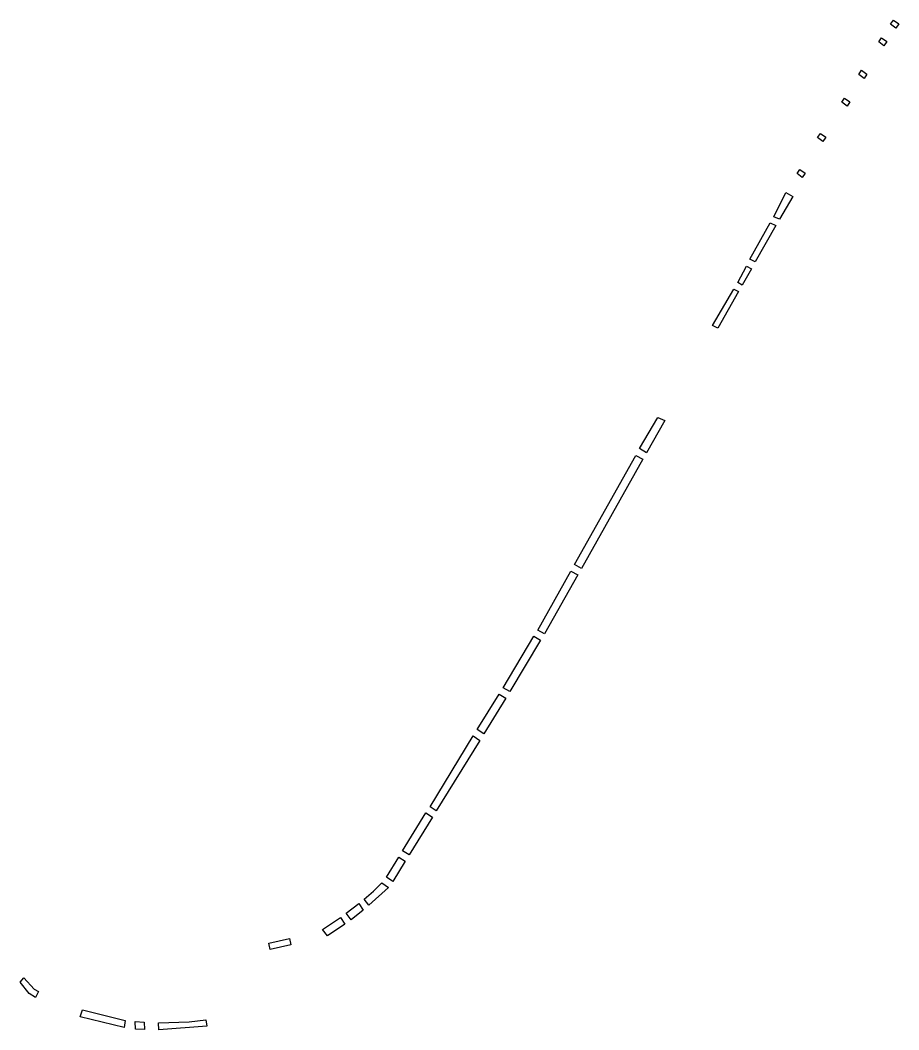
# Model space of a CAD drawing. Header units: millimetres. Extents: x 734061 to 736248, y 4017837 to 4020740.
# Drawn here: x 735615.4 to 735786, y 4018390.5 to 4018586.4 of the extents above; entities that cross this region are included whole.
import ezdxf

# ---------------------------------------------------------------- set-up
doc = ezdxf.new("R2010")
doc.units = ezdxf.units.MM
doc.layers.add('bolvar', color=143, linetype='Continuous', true_color=0x3faae0)

msp = doc.modelspace()

# ---------------------------------------------------------------- linework, layer by layer
at = {"layer": 'bolvar'}
for points in [[(735786.04, 4018585.67), (735785.48, 4018584.82), (735784.45, 4018585.59), (735785.01, 4018586.38)], [(735783.72, 4018582.26), (735783.16, 4018581.41), (735782.13, 4018582.19), (735782.69, 4018582.98)], [(735779.86, 4018575.94), (735779.3, 4018575.09), (735778.26, 4018575.86), (735778.82, 4018576.66)], [(735776.55, 4018570.53), (735775.99, 4018569.68), (735774.95, 4018570.46), (735775.51, 4018571.25)], [(735771.85, 4018563.67), (735771.29, 4018562.82), (735770.25, 4018563.59), (735770.81, 4018564.39)], [(735767.86, 4018556.69), (735767.3, 4018555.84), (735766.27, 4018556.62), (735766.83, 4018557.41)], [(735765.44, 4018552.19), (735762.87, 4018547.75), (735761.78, 4018548.23), (735764.12, 4018552.95)], [(735762.16, 4018546.53), (735758.12, 4018539.47), (735757.08, 4018539.98), (735761.03, 4018547.09)], [(735757.43, 4018538.11), (735755.62, 4018534.95), (735754.78, 4018535.5), (735756.47, 4018538.63)], [(735754.88, 4018533.71), (735750.92, 4018526.59), (735749.86, 4018527.14), (735754.01, 4018534.18)], [(735740.6, 4018508.67), (735737.07, 4018502.43), (735735.69, 4018503.25), (735739.23, 4018509.31)], [(735736.35, 4018501.19), (735724.41, 4018479.99), (735723.08, 4018480.76), (735734.99, 4018501.89)], [(735723.68, 4018478.74), (735717.22, 4018467.31), (735715.93, 4018468.01), (735722.33, 4018479.48)], [(735716.45, 4018466.06), (735710.47, 4018456.08), (735709.23, 4018456.81), (735715.19, 4018466.82)], [(735709.75, 4018454.79), (735705.46, 4018447.91), (735704.15, 4018448.75), (735708.4, 4018455.58)], [(735704.67, 4018446.63), (735696.21, 4018432.92), (735695.02, 4018433.74), (735703.36, 4018447.49)], [(735695.46, 4018431.69), (735690.98, 4018424.39), (735689.68, 4018425.17), (735694.16, 4018432.58)], [(735690.19, 4018423.2), (735687.79, 4018419.21), (735686.57, 4018420.1), (735688.91, 4018423.96)], [(735686.92, 4018418.09), (735683.11, 4018414.62), (735682.24, 4018415.82), (735684.03, 4018417.39), (735685.65, 4018418.97)], [(735682.01, 4018413.67), (735679.71, 4018411.81), (735678.74, 4018413.09), (735681.16, 4018414.95)], [(735678.46, 4018410.94), (735675.11, 4018408.66), (735674.11, 4018409.9), (735677.63, 4018412.28)], [(735667.71, 4018408.16), (735667.96, 4018406.96), (735663.96, 4018406.07), (735663.7, 4018407.3)], [(735618.35, 4018396.72), (735617.17, 4018397.49), (735615.41, 4018399.73), (735616.11, 4018400.57), (735618.13, 4018398.36), (735618.97, 4018397.89)], [(735635.8, 4018392.27), (735635.63, 4018390.9), (735627.07, 4018392.98), (735627.52, 4018394.34)], [(735651.63, 4018391.19), (735642.35, 4018390.45), (735642.3, 4018391.82), (735648.21, 4018392), (735651.43, 4018392.4)], [(735637.79, 4018390.61), (735637.75, 4018392.05), (735639.51, 4018391.95), (735639.54, 4018390.5)]]:
    msp.add_lwpolyline(points, close=True, dxfattribs=at)

doc.saveas('drawing.dxf')
